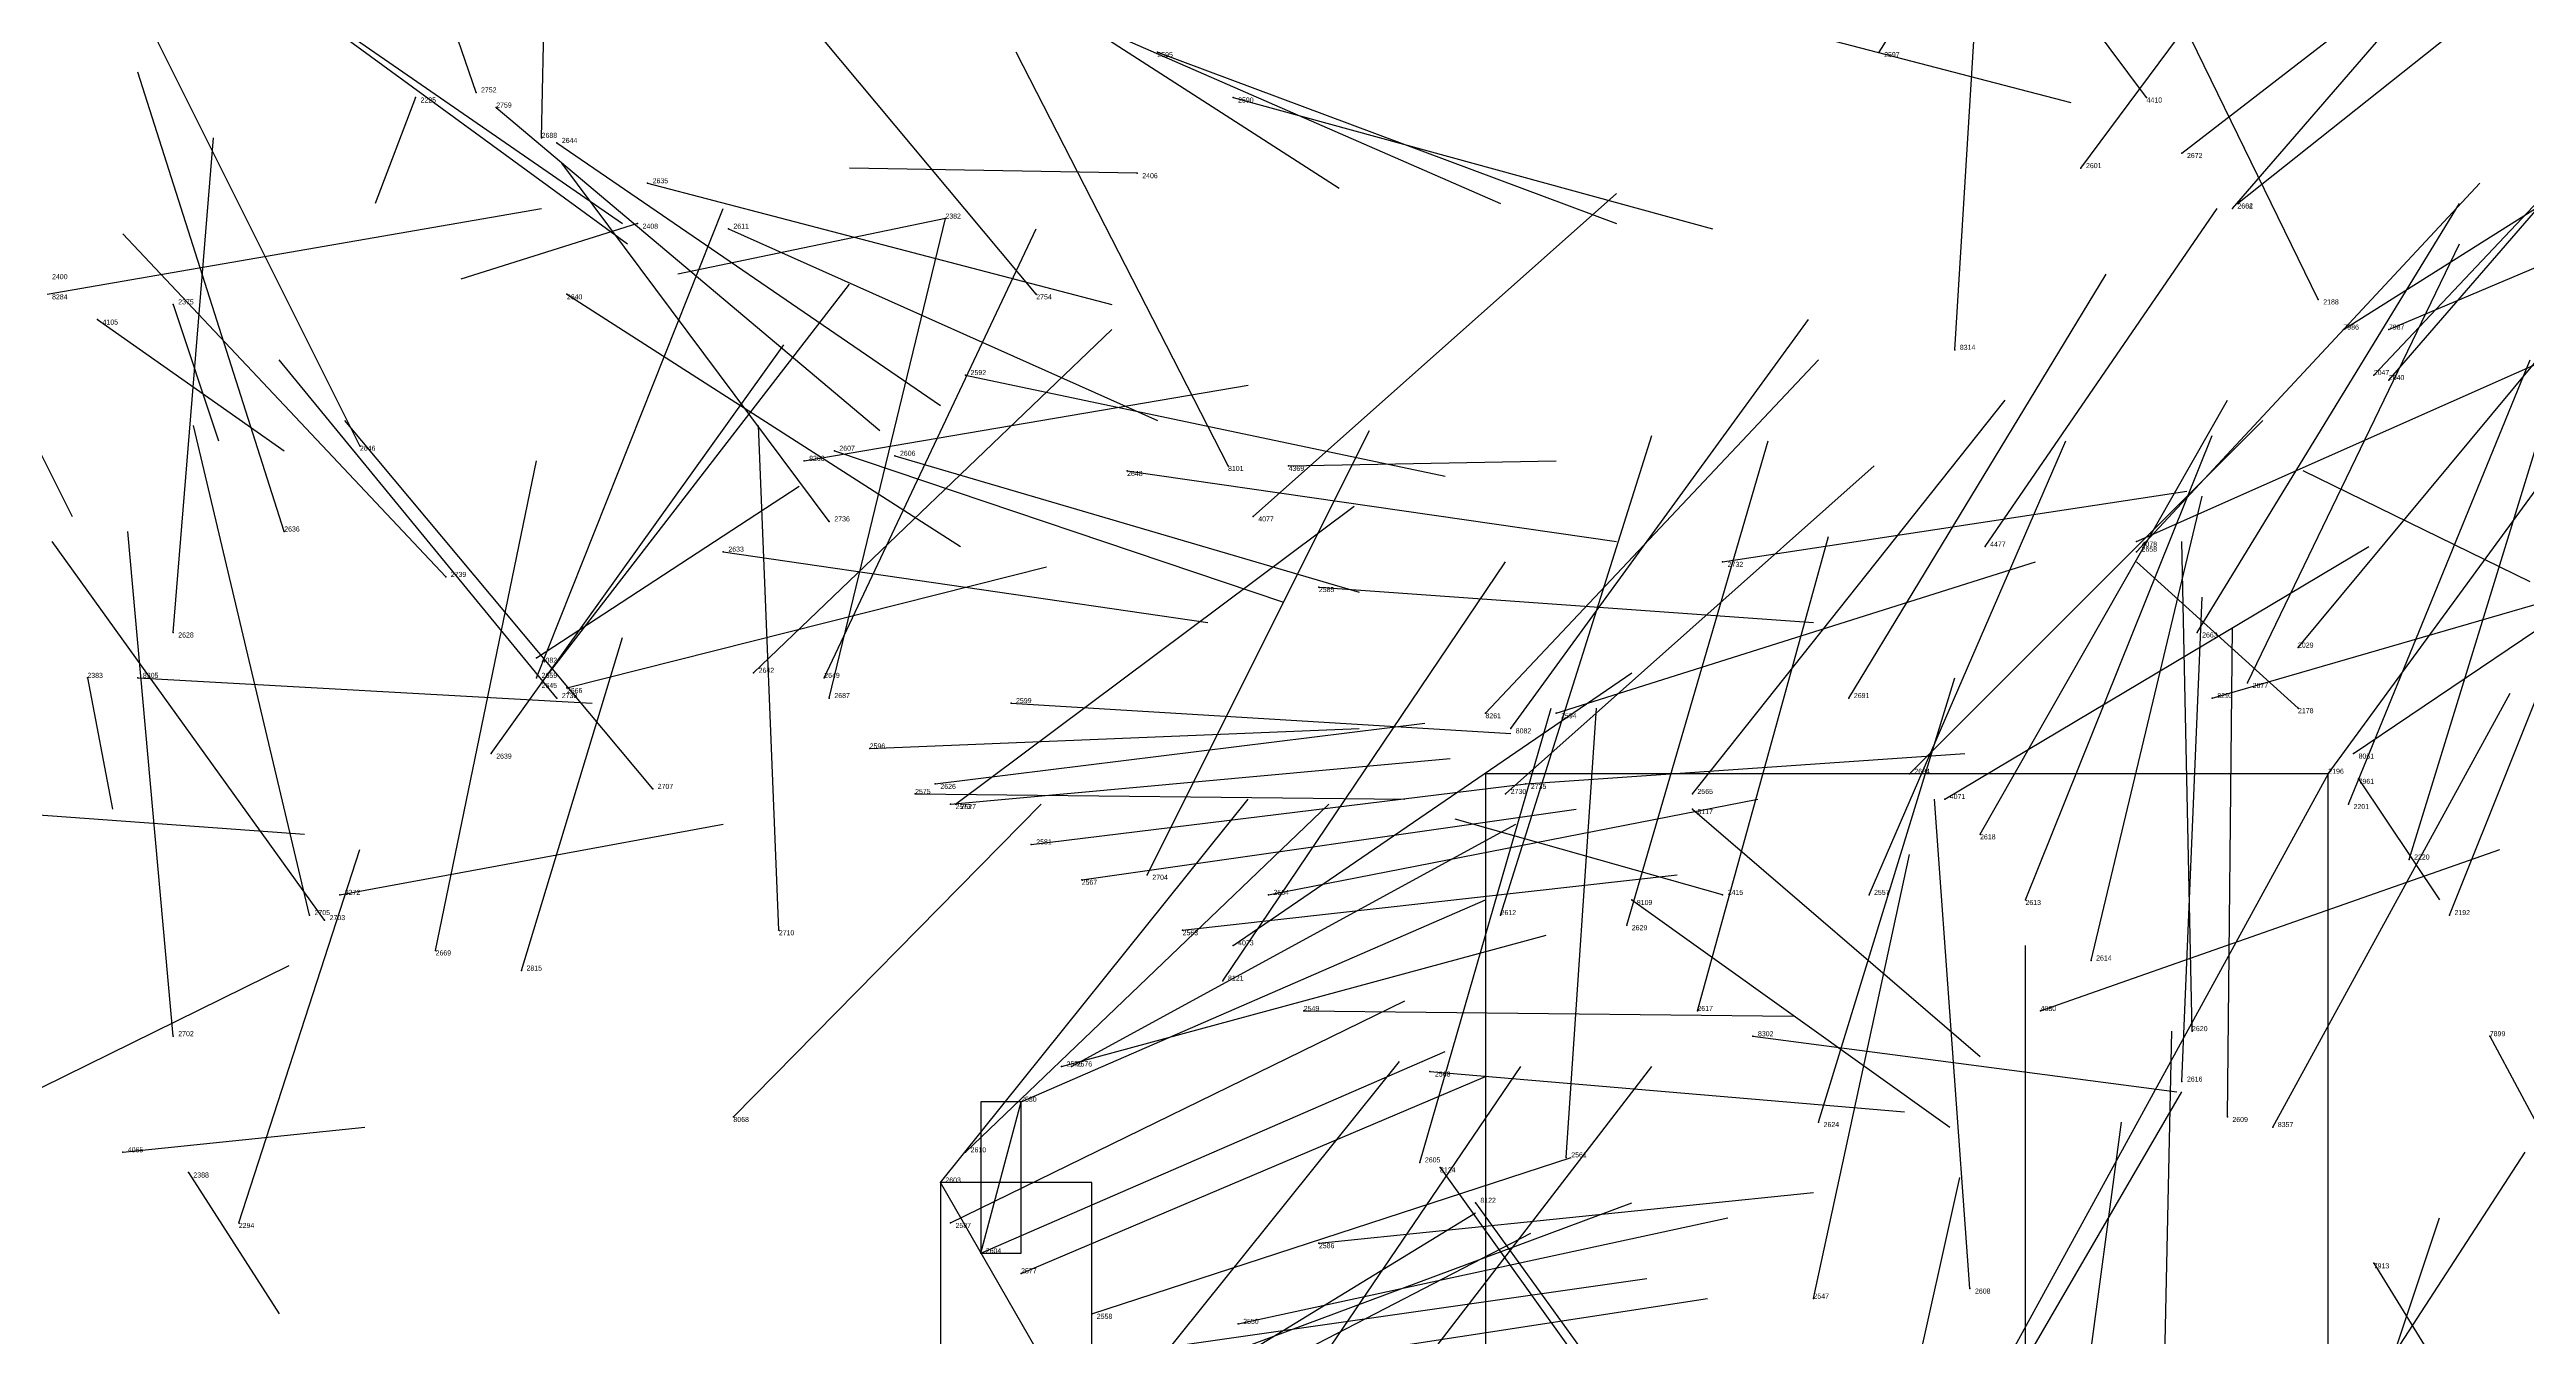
# Model space of a CAD drawing. Extents: x 59.1 to 70.8, y 600.3 to 605.1.
# Drawn here: x 67.4645 to 67.9553, y 603.3915 to 603.6465 of the extents above; entities that cross this region are included whole.
import ezdxf

# ---------------------------------------------------------------- set-up
doc = ezdxf.new("R2010")
doc.units = 0
for name, color, linetype in [('Clients', 3, 'CONTINUOUS'), ('Facilities', 3, 'CONTINUOUS'), ('Facilities_lines', 3, 'CONTINUOUS'), ('Min_max_boxes', 1, 'CONTINUOUS'), ('Normals', 1, 'CONTINUOUS'), ('Source_points', 5, 'CONTINUOUS'), ('Text', 3, 'CONTINUOUS')]:
    doc.layers.add(name, color=color, linetype=linetype)

msp = doc.modelspace()

# ---------------------------------------------------------------- linework, layer by layer
at = {"layer": 'Clients', "color": 5}
for p in [(67.657, 603.438, 450.865), (67.641, 603.422, 451.113)]:
    msp.add_point(p, dxfattribs=at)
at = {"layer": 'Facilities', "color": 3}
for p in [(67.684, 603.646, 450.888), (67.827, 603.646, 450.989), (67.537, 603.637, 448.45), (67.549, 603.638, 451.583), (67.699, 603.637, 450.816), (67.88, 603.637, 456.514), (67.553, 603.635, 451.886), (67.562, 603.629, 451.511), (67.565, 603.628, 451.135), (67.68, 603.622, 448.576), (67.867, 603.623, 450.921), (67.887, 603.626, 451.468), (67.583, 603.62, 451.064), (67.581, 603.612, 448.53), (67.642, 603.613, 448.453), (67.897, 603.615, 450.956), (67.898, 603.616, 451.4), (67.599, 603.611, 450.994), (67.567, 603.598, 451.146), (67.66, 603.598, 451.859), (67.474, 603.593, 455.632), (67.489, 603.596, 448.422), (67.914, 603.597, 452.483), (67.919, 603.591, 461.259), (67.928, 603.591, 461.484), (67.842, 603.587, 458.599), (67.646, 603.582, 450.851), (67.925, 603.582, 451.204), (67.928, 603.581, 451.141), (67.526, 603.568, 451.212), (67.614, 603.565, 461.401), (67.62, 603.567, 450.961), (67.632, 603.566, 450.924), (67.678, 603.563, 450.783), (67.698, 603.564, 459.097), (67.71, 603.564, 457.529), (67.619, 603.553, 451.863), (67.703, 603.554, 455.439), (67.511, 603.551, 451.216), (67.848, 603.548, 453.364), (67.878, 603.549, 455.362), (67.598, 603.547, 451.026), (67.796, 603.545, 451.639), (67.878, 603.547, 451.406), (67.543, 603.542, 451.965), (67.716, 603.54, 450.715), (67.489, 603.531, 451.345), (67.89, 603.531, 451.341), (67.561, 603.526, 455.498), (67.91, 603.528, 451.344), (67.472, 603.522, 448.405), (67.482, 603.522, 461.383), (67.561, 603.522, 451.261), (67.562, 603.521, 451.196), (67.567, 603.52, 451.157), (67.604, 603.523, 451.152), (67.618, 603.522, 451.22), (67.9, 603.521, 451.274), (67.565, 603.518, 451.897), (67.619, 603.518, 451.508), (67.655, 603.517, 450.849), (67.749, 603.515, 461.949), (67.763, 603.515, 450.646), (67.821, 603.518, 451.507), (67.893, 603.518, 461.257), (67.91, 603.516, 448.979), (67.754, 603.512, 462.578), (67.552, 603.507, 451.218), (67.627, 603.508, 450.931), (67.921, 603.507, 461.77), (67.584, 603.5, 451.829), (67.636, 603.499, 450.915), (67.64, 603.501, 451.008), (67.753, 603.499, 451.584), (67.757, 603.501, 451.644), (67.79, 603.499, 450.577), (67.833, 603.503, 451.441), (67.916, 603.503, 451.209), (67.922, 603.502, 458.487), (67.643, 603.497, 450.861), (67.644, 603.497, 451.086), (67.79, 603.496, 459.28), (67.84, 603.498, 455.329), (67.92, 603.497, 451.143), (67.847, 603.491, 451.377), (67.659, 603.489, 450.786), (67.932, 603.486, 451.078), (67.669, 603.482, 450.716), (67.682, 603.483, 451.594), (67.516, 603.475, 451.819), (67.522, 603.479, 461.445), (67.706, 603.479, 450.672), (67.752, 603.475, 451.364), (67.778, 603.478, 459.197), (67.796, 603.479, 448.913), (67.825, 603.479, 450.507), (67.856, 603.478, 451.311), (67.94, 603.475, 451.013), (67.519, 603.474, 451.883), (67.609, 603.472, 451.658), (67.689, 603.472, 450.641), (67.777, 603.473, 451.39), (67.541, 603.468, 451.563), (67.699, 603.469, 455.358), (67.869, 603.466, 451.243), (67.558, 603.464, 449.376), (67.697, 603.462, 462.567), (67.713, 603.456, 450.573), (67.791, 603.456, 451.324), (67.859, 603.456, 455.378), (67.489, 603.451, 451.84), (67.802, 603.451, 461.453), (67.889, 603.452, 451.213), (67.948, 603.451, 458.536), (67.665, 603.445, 450.926), (67.667, 603.445, 450.987), (67.738, 603.444, 450.502), (67.887, 603.442, 451.176), (67.6, 603.435, 458.493), (67.815, 603.434, 451.255), (67.896, 603.435, 451.114), (67.905, 603.433, 462.095), (67.479, 603.428, 455.478), (67.646, 603.428, 451.052), (67.736, 603.426, 451.202), (67.765, 603.427, 450.429), (67.492, 603.424, 448.326), (67.74, 603.425, 459.244), (67.747, 603.418, 459.26), (67.502, 603.414, 449.36), (67.643, 603.414, 450.958), (67.649, 603.408, 450.884), (67.716, 603.41, 450.553), (67.925, 603.406, 458.499), (67.657, 603.404, 450.81), (67.845, 603.401, 451.122), (67.671, 603.396, 450.739), (67.814, 603.399, 450.362), (67.7, 603.394, 450.617)]:
    msp.add_point(p, dxfattribs=at)
at = {"layer": 'Facilities_lines', "color": 3}
for p, q in [((67.916, 603.503, 451.209), (67.749, 603.198, 450.603)), ((67.649, 603.408, 450.884), (67.657, 603.438, 450.865)), ((67.671, 603.37, 450.993), (67.641, 603.422, 451.113))]:
    msp.add_line(p, q, dxfattribs=at)
at = {"layer": 'Min_max_boxes', "color": 1}
for p, q in [((67.916, 603.503, 450.603), (67.749, 603.503, 450.603)), ((67.749, 603.503, 450.603), (67.749, 603.198, 450.603)), ((67.916, 603.503, 451.209), (67.749, 603.503, 451.209)), ((67.749, 603.503, 451.209), (67.749, 603.198, 451.209)), ((67.749, 603.503, 450.603), (67.749, 603.503, 451.209)), ((67.916, 603.198, 450.603), (67.916, 603.503, 450.603)), ((67.916, 603.198, 451.209), (67.916, 603.503, 451.209)), ((67.916, 603.503, 450.603), (67.916, 603.503, 451.209)), ((67.657, 603.438, 450.865), (67.649, 603.438, 450.865)), ((67.649, 603.438, 450.865), (67.649, 603.408, 450.865)), ((67.657, 603.438, 450.884), (67.649, 603.438, 450.884)), ((67.649, 603.438, 450.884), (67.649, 603.408, 450.884)), ((67.649, 603.438, 450.865), (67.649, 603.438, 450.884)), ((67.657, 603.408, 450.865), (67.657, 603.438, 450.865)), ((67.657, 603.408, 450.884), (67.657, 603.438, 450.884)), ((67.657, 603.438, 450.865), (67.657, 603.438, 450.884)), ((67.671, 603.422, 450.993), (67.641, 603.422, 450.993)), ((67.641, 603.422, 450.993), (67.641, 603.37, 450.993)), ((67.671, 603.422, 451.113), (67.641, 603.422, 451.113)), ((67.641, 603.422, 451.113), (67.641, 603.37, 451.113)), ((67.641, 603.422, 450.993), (67.641, 603.422, 451.113)), ((67.671, 603.37, 450.993), (67.671, 603.422, 450.993)), ((67.671, 603.37, 451.113), (67.671, 603.422, 451.113)), ((67.671, 603.422, 450.993), (67.671, 603.422, 451.113)), ((67.649, 603.408, 450.865), (67.657, 603.408, 450.865)), ((67.649, 603.408, 450.884), (67.657, 603.408, 450.884)), ((67.649, 603.408, 450.865), (67.649, 603.408, 450.884)), ((67.657, 603.408, 450.865), (67.657, 603.408, 450.884))]:
    msp.add_line(p, q, dxfattribs=at)
at = {"layer": 'Normals', "color": 1}
for p, q in [((67.549, 603.638, 451.583), (67.517, 603.732, 451.598)), ((67.562, 603.629, 451.511), (67.564, 603.728, 451.497)), ((67.827, 603.646, 450.989), (67.875, 603.722, 450.945)), ((67.88, 603.637, 456.514), (67.824, 603.712, 456.55)), ((67.867, 603.623, 450.921), (67.921, 603.696, 450.88)), ((67.887, 603.626, 451.468), (67.966, 603.687, 451.473)), ((67.842, 603.587, 458.599), (67.848, 603.685, 458.582)), ((67.914, 603.597, 452.483), (67.873, 603.681, 452.447)), ((67.897, 603.615, 450.956), (67.955, 603.682, 450.91)), ((67.898, 603.616, 451.4), (67.976, 603.678, 451.409)), ((67.497, 603.668, 451.799), (67.578, 603.612, 451.784)), ((67.641, 603.67, 451.033), (67.72, 603.619, 451.068)), ((67.501, 603.665, 451.724), (67.579, 603.608, 451.697)), ((67.66, 603.598, 451.859), (67.604, 603.665, 451.811)), ((67.769, 603.661, 451.81), (67.865, 603.636, 451.796)), ((67.526, 603.568, 451.212), (67.484, 603.652, 451.179)), ((67.665, 603.654, 450.962), (67.752, 603.616, 450.994)), ((67.925, 603.582, 451.204), (67.993, 603.654, 451.19)), ((67.928, 603.581, 451.141), (67.992, 603.655, 451.118)), ((67.511, 603.551, 451.216), (67.482, 603.642, 451.185)), ((67.698, 603.564, 459.097), (67.656, 603.646, 459.135)), ((67.684, 603.646, 450.888), (67.775, 603.612, 450.913)), ((67.919, 603.591, 461.259), (68.003, 603.644, 461.255)), ((67.537, 603.637, 448.45), (67.529, 603.616, 448.547)), ((67.699, 603.637, 450.816), (67.794, 603.611, 450.834)), ((67.553, 603.635, 451.886), (67.629, 603.571, 451.899)), ((67.489, 603.531, 451.345), (67.497, 603.629, 451.325)), ((67.565, 603.628, 451.135), (67.641, 603.576, 451.174)), ((67.928, 603.591, 461.484), (68.02, 603.63, 461.474)), ((67.619, 603.553, 451.863), (67.566, 603.624, 451.817)), ((67.68, 603.622, 448.576), (67.623, 603.623, 448.658)), ((67.583, 603.62, 451.064), (67.675, 603.596, 451.094)), ((67.703, 603.554, 455.439), (67.775, 603.618, 455.465)), ((67.878, 603.547, 451.406), (67.946, 603.62, 451.408)), ((67.464, 603.598, 458.568), (67.562, 603.615, 458.554)), ((67.581, 603.612, 448.53), (67.546, 603.601, 448.623)), ((67.561, 603.522, 451.261), (67.598, 603.615, 451.26)), ((67.642, 603.613, 448.453), (67.589, 603.602, 448.537)), ((67.619, 603.518, 451.508), (67.642, 603.613, 451.485)), ((67.848, 603.548, 453.364), (67.894, 603.615, 453.305)), ((67.89, 603.531, 451.341), (67.942, 603.616, 451.334)), ((67.543, 603.542, 451.965), (67.479, 603.61, 451.93)), ((67.599, 603.611, 450.994), (67.684, 603.573, 451.03)), ((67.618, 603.522, 451.22), (67.66, 603.611, 451.202)), ((67.9, 603.521, 451.274), (67.942, 603.608, 451.251)), ((67.821, 603.518, 451.507), (67.872, 603.602, 451.491)), ((67.91, 603.528, 451.344), (67.974, 603.605, 451.338)), ((67.562, 603.521, 451.196), (67.623, 603.6, 451.193)), ((67.567, 603.598, 451.146), (67.645, 603.548, 451.183)), ((67.474, 603.593, 455.632), (67.511, 603.567, 455.721)), ((67.489, 603.596, 448.422), (67.498, 603.569, 448.518)), ((67.754, 603.512, 462.578), (67.813, 603.593, 462.574)), ((67.552, 603.507, 451.218), (67.61, 603.588, 451.22)), ((67.604, 603.523, 451.152), (67.675, 603.591, 451.136)), ((67.878, 603.549, 455.362), (67.968, 603.589, 455.377)), ((67.565, 603.518, 451.897), (67.51, 603.585, 451.847)), ((67.749, 603.515, 461.949), (67.815, 603.585, 461.922)), ((67.92, 603.497, 451.143), (67.956, 603.585, 451.112)), ((67.456, 603.58, 448.463), (67.469, 603.554, 448.559)), ((67.614, 603.565, 461.401), (67.702, 603.58, 461.356)), ((67.646, 603.582, 450.851), (67.741, 603.562, 450.874)), ((67.916, 603.503, 451.209), (67.973, 603.581, 451.183)), ((67.584, 603.5, 451.829), (67.523, 603.573, 451.8)), ((67.79, 603.499, 450.577), (67.852, 603.577, 450.573)), ((67.833, 603.503, 451.441), (67.903, 603.573, 451.455)), ((67.847, 603.491, 451.377), (67.896, 603.577, 451.364)), ((67.932, 603.486, 451.078), (67.96, 603.577, 451.047)), ((67.516, 603.475, 451.819), (67.493, 603.572, 451.813)), ((67.609, 603.472, 451.658), (67.605, 603.572, 451.654)), ((67.682, 603.483, 451.594), (67.726, 603.571, 451.612)), ((67.752, 603.475, 451.364), (67.782, 603.57, 451.351)), ((67.777, 603.473, 451.39), (67.805, 603.569, 451.381)), ((67.825, 603.479, 450.507), (67.864, 603.569, 450.489)), ((67.856, 603.478, 451.311), (67.893, 603.57, 451.295)), ((67.541, 603.468, 451.563), (67.561, 603.565, 451.574)), ((67.62, 603.567, 450.961), (67.709, 603.537, 450.995)), ((67.632, 603.566, 450.924), (67.724, 603.539, 450.952)), ((67.678, 603.563, 450.783), (67.775, 603.549, 450.802)), ((67.71, 603.564, 457.529), (67.763, 603.565, 457.614)), ((67.753, 603.499, 451.584), (67.826, 603.564, 451.604)), ((67.956, 603.541, 448.946), (67.911, 603.563, 449.032)), ((67.561, 603.526, 455.498), (67.613, 603.56, 455.577)), ((67.796, 603.545, 451.639), (67.888, 603.559, 451.676)), ((67.869, 603.466, 451.243), (67.891, 603.558, 451.21)), ((67.921, 603.507, 461.77), (68.001, 603.561, 461.743)), ((67.94, 603.475, 451.013), (67.974, 603.56, 450.972)), ((67.644, 603.497, 451.086), (67.723, 603.556, 451.068)), ((67.519, 603.474, 451.883), (67.465, 603.549, 451.845)), ((67.489, 603.451, 451.84), (67.48, 603.551, 451.841)), ((67.791, 603.456, 451.324), (67.817, 603.55, 451.302)), ((67.84, 603.498, 455.329), (67.924, 603.548, 455.352)), ((67.889, 603.452, 451.213), (67.887, 603.549, 451.191)), ((67.567, 603.52, 451.157), (67.662, 603.544, 451.179)), ((67.598, 603.547, 451.026), (67.694, 603.533, 451.052)), ((67.697, 603.462, 462.567), (67.753, 603.545, 462.565)), ((67.763, 603.515, 450.646), (67.858, 603.545, 450.659)), ((67.91, 603.516, 448.979), (67.878, 603.545, 449.069)), ((67.893, 603.518, 461.257), (67.986, 603.545, 461.231)), ((67.716, 603.54, 450.715), (67.814, 603.533, 450.734)), ((67.887, 603.442, 451.176), (67.891, 603.538, 451.149)), ((67.558, 603.464, 449.376), (67.578, 603.53, 449.448)), ((67.896, 603.435, 451.114), (67.897, 603.532, 451.089)), ((67.472, 603.522, 448.405), (67.477, 603.496, 448.501)), ((67.482, 603.522, 461.383), (67.572, 603.517, 461.34)), ((67.699, 603.469, 455.358), (67.778, 603.523, 455.385)), ((67.815, 603.434, 451.255), (67.842, 603.522, 451.217)), ((67.905, 603.433, 462.095), (67.952, 603.519, 462.077)), ((67.655, 603.517, 450.849), (67.754, 603.511, 450.863)), ((67.736, 603.426, 451.202), (67.762, 603.516, 451.168)), ((67.765, 603.427, 450.429), (67.771, 603.516, 450.383)), ((67.627, 603.508, 450.931), (67.724, 603.512, 450.953)), ((67.64, 603.501, 451.008), (67.737, 603.513, 451.029)), ((67.643, 603.497, 450.861), (67.742, 603.506, 450.871)), ((67.757, 603.501, 451.644), (67.844, 603.507, 451.692)), ((67.636, 603.499, 450.915), (67.733, 603.498, 450.937)), ((67.659, 603.489, 450.786), (67.757, 603.501, 450.8)), ((67.922, 603.502, 458.487), (67.938, 603.478, 458.583)), ((67.419, 603.498, 461.396), (67.515, 603.491, 461.367)), ((67.6, 603.435, 458.493), (67.661, 603.497, 458.444)), ((67.641, 603.422, 451.113), (67.702, 603.498, 451.093)), ((67.646, 603.428, 451.052), (67.718, 603.497, 451.044)), ((67.669, 603.482, 450.716), (67.767, 603.496, 450.733)), ((67.706, 603.479, 450.672), (67.803, 603.498, 450.688)), ((67.796, 603.479, 448.913), (67.743, 603.494, 448.997)), ((67.79, 603.496, 459.28), (67.847, 603.447, 459.214)), ((67.845, 603.401, 451.122), (67.838, 603.498, 451.099)), ((67.522, 603.479, 461.445), (67.598, 603.493, 461.382)), ((67.667, 603.445, 450.987), (67.755, 603.493, 450.983)), ((67.502, 603.414, 449.36), (67.526, 603.488, 449.423)), ((67.814, 603.399, 450.362), (67.833, 603.487, 450.318)), ((67.859, 603.456, 455.378), (67.95, 603.488, 455.406)), ((67.689, 603.472, 450.641), (67.787, 603.483, 450.658)), ((67.657, 603.438, 450.865), (67.749, 603.478, 450.869)), ((67.778, 603.478, 459.197), (67.841, 603.433, 459.134)), ((67.665, 603.445, 450.926), (67.761, 603.471, 450.936)), ((67.453, 603.436, 461.679), (67.512, 603.465, 461.603)), ((67.856, 603.375, 450.293), (67.856, 603.469, 450.259)), ((67.643, 603.414, 450.958), (67.733, 603.458, 450.961)), ((67.713, 603.456, 450.573), (67.81, 603.455, 450.596)), ((67.802, 603.451, 461.453), (67.886, 603.44, 461.4)), ((67.883, 603.359, 450.99), (67.885, 603.452, 450.953)), ((67.948, 603.451, 458.536), (67.971, 603.408, 458.623)), ((67.649, 603.408, 450.884), (67.741, 603.448, 450.888)), ((67.671, 603.37, 450.993), (67.732, 603.446, 450.972)), ((67.703, 603.367, 450.978), (67.756, 603.445, 450.946)), ((67.725, 603.371, 450.953), (67.782, 603.445, 450.918)), ((67.657, 603.404, 450.81), (67.749, 603.443, 450.817)), ((67.738, 603.444, 450.502), (67.832, 603.436, 450.535)), ((67.837, 603.354, 457.361), (67.887, 603.44, 457.366)), ((67.479, 603.428, 455.478), (67.527, 603.433, 455.566)), ((67.863, 603.344, 450.948), (67.875, 603.434, 450.907)), ((67.671, 603.396, 450.739), (67.766, 603.427, 450.748)), ((67.901, 603.345, 457.314), (67.955, 603.428, 457.328)), ((67.492, 603.424, 448.326), (67.51, 603.396, 448.42)), ((67.74, 603.425, 459.244), (67.783, 603.365, 459.177)), ((67.823, 603.333, 450.935), (67.843, 603.423, 450.897)), ((67.662, 603.364, 450.933), (67.747, 603.416, 450.927)), ((67.684, 603.383, 450.743), (67.778, 603.418, 450.748)), ((67.716, 603.41, 450.553), (67.814, 603.42, 450.572)), ((67.747, 603.418, 459.26), (67.789, 603.36, 459.191)), ((67.669, 603.366, 450.871), (67.758, 603.412, 450.871)), ((67.7, 603.394, 450.617), (67.797, 603.415, 450.625)), ((67.909, 603.328, 450.861), (67.938, 603.415, 450.822)), ((67.925, 603.406, 458.499), (67.946, 603.372, 458.591)), ((67.683, 603.389, 450.664), (67.781, 603.403, 450.677)), ((67.695, 603.384, 450.591), (67.793, 603.399, 450.602))]:
    msp.add_line(p, q, dxfattribs=at)
at = {"layer": 'Source_points', "color": 5}
for p in [(67.684, 603.646, 450.888), (67.827, 603.646, 450.989), (67.537, 603.637, 448.45), (67.549, 603.638, 451.583), (67.699, 603.637, 450.816), (67.88, 603.637, 456.514), (67.553, 603.635, 451.886), (67.562, 603.629, 451.511), (67.565, 603.628, 451.135), (67.68, 603.622, 448.576), (67.867, 603.623, 450.921), (67.887, 603.626, 451.468), (67.583, 603.62, 451.064), (67.581, 603.612, 448.53), (67.642, 603.613, 448.453), (67.897, 603.615, 450.956), (67.898, 603.616, 451.4), (67.599, 603.611, 450.994), (67.567, 603.598, 451.146), (67.66, 603.598, 451.859), (67.474, 603.593, 455.632), (67.489, 603.596, 448.422), (67.914, 603.597, 452.483), (67.919, 603.591, 461.259), (67.928, 603.591, 461.484), (67.842, 603.587, 458.599), (67.646, 603.582, 450.851), (67.925, 603.582, 451.204), (67.928, 603.581, 451.141), (67.526, 603.568, 451.212), (67.614, 603.565, 461.401), (67.62, 603.567, 450.961), (67.632, 603.566, 450.924), (67.678, 603.563, 450.783), (67.698, 603.564, 459.097), (67.71, 603.564, 457.529), (67.619, 603.553, 451.863), (67.703, 603.554, 455.439), (67.511, 603.551, 451.216), (67.848, 603.548, 453.364), (67.878, 603.549, 455.362), (67.598, 603.547, 451.026), (67.796, 603.545, 451.639), (67.878, 603.547, 451.406), (67.543, 603.542, 451.965), (67.716, 603.54, 450.715), (67.489, 603.531, 451.345), (67.89, 603.531, 451.341), (67.561, 603.526, 455.498), (67.91, 603.528, 451.344), (67.472, 603.522, 448.405), (67.482, 603.522, 461.383), (67.561, 603.522, 451.261), (67.562, 603.521, 451.196), (67.567, 603.52, 451.157), (67.604, 603.523, 451.152), (67.618, 603.522, 451.22), (67.9, 603.521, 451.274), (67.565, 603.518, 451.897), (67.619, 603.518, 451.508), (67.655, 603.517, 450.849), (67.749, 603.515, 461.949), (67.763, 603.515, 450.646), (67.821, 603.518, 451.507), (67.893, 603.518, 461.257), (67.91, 603.516, 448.979), (67.754, 603.512, 462.578), (67.552, 603.507, 451.218), (67.627, 603.508, 450.931), (67.921, 603.507, 461.77), (67.584, 603.5, 451.829), (67.636, 603.499, 450.915), (67.64, 603.501, 451.008), (67.753, 603.499, 451.584), (67.757, 603.501, 451.644), (67.79, 603.499, 450.577), (67.833, 603.503, 451.441), (67.916, 603.503, 451.209), (67.922, 603.502, 458.487), (67.643, 603.497, 450.861), (67.644, 603.497, 451.086), (67.79, 603.496, 459.28), (67.84, 603.498, 455.329), (67.92, 603.497, 451.143), (67.847, 603.491, 451.377), (67.659, 603.489, 450.786), (67.932, 603.486, 451.078), (67.669, 603.482, 450.716), (67.682, 603.483, 451.594), (67.516, 603.475, 451.819), (67.522, 603.479, 461.445), (67.706, 603.479, 450.672), (67.752, 603.475, 451.364), (67.778, 603.478, 459.197), (67.796, 603.479, 448.913), (67.825, 603.479, 450.507), (67.856, 603.478, 451.311), (67.94, 603.475, 451.013), (67.519, 603.474, 451.883), (67.609, 603.472, 451.658), (67.689, 603.472, 450.641), (67.777, 603.473, 451.39), (67.541, 603.468, 451.563), (67.699, 603.469, 455.358), (67.869, 603.466, 451.243), (67.558, 603.464, 449.376), (67.697, 603.462, 462.567), (67.713, 603.456, 450.573), (67.791, 603.456, 451.324), (67.859, 603.456, 455.378), (67.489, 603.451, 451.84), (67.802, 603.451, 461.453), (67.889, 603.452, 451.213), (67.948, 603.451, 458.536), (67.665, 603.445, 450.926), (67.667, 603.445, 450.987), (67.738, 603.444, 450.502), (67.887, 603.442, 451.176), (67.657, 603.438, 450.865), (67.6, 603.435, 458.493), (67.815, 603.434, 451.255), (67.896, 603.435, 451.114), (67.905, 603.433, 462.095), (67.479, 603.428, 455.478), (67.646, 603.428, 451.052), (67.736, 603.426, 451.202), (67.765, 603.427, 450.429), (67.492, 603.424, 448.326), (67.641, 603.422, 451.113), (67.74, 603.425, 459.244), (67.747, 603.418, 459.26), (67.502, 603.414, 449.36), (67.643, 603.414, 450.958), (67.649, 603.408, 450.884), (67.716, 603.41, 450.553), (67.925, 603.406, 458.499), (67.657, 603.404, 450.81), (67.845, 603.401, 451.122), (67.671, 603.396, 450.739), (67.814, 603.399, 450.362), (67.7, 603.394, 450.617)]:
    msp.add_point(p, dxfattribs=at)

# ---------------------------------------------------------------- texts
at = {"layer": 'Text', "color": 3}
for s, p in [('2595', (67.684, 603.645, 450.888)), ('2597', (67.828, 603.645, 450.989)), ('2225', (67.538, 603.636, 448.45)), ('2752', (67.55, 603.638, 451.583)), ('2590', (67.7, 603.636, 450.816)), ('4410', (67.88, 603.636, 456.514)), ('2759', (67.553, 603.635, 451.886)), ('2688', (67.562, 603.629, 451.511)), ('2644', (67.566, 603.628, 451.135)), ('2406', (67.681, 603.621, 448.576)), ('2601', (67.868, 603.623, 450.921)), ('2672', (67.888, 603.625, 451.468)), ('2635', (67.584, 603.62, 451.064)), ('2408', (67.582, 603.611, 448.53)), ('2611', (67.6, 603.611, 450.994)), ('2382', (67.642, 603.613, 448.453)), ('2602', (67.898, 603.615, 450.956)), ('2664', (67.898, 603.615, 451.4)), ('2400', (67.465, 603.601, 448.531)), ('8284', (67.465, 603.597, 458.568)), ('2640', (67.567, 603.597, 451.146)), ('2754', (67.66, 603.597, 451.859)), ('4105', (67.475, 603.592, 455.632)), ('2375', (67.49, 603.596, 448.422)), ('2188', (67.915, 603.596, 452.483)), ('8314', (67.843, 603.587, 458.599)), ('7986', (67.919, 603.591, 461.259)), ('7987', (67.928, 603.591, 461.484)), ('2592', (67.647, 603.582, 450.851)), ('2047', (67.925, 603.582, 451.204)), ('2040', (67.928, 603.581, 451.141)), ('2646', (67.526, 603.567, 451.212)), ('2607', (67.621, 603.567, 450.961)), ('8268', (67.615, 603.565, 461.401)), ('2606', (67.633, 603.566, 450.924)), ('2648', (67.678, 603.562, 450.783)), ('8101', (67.698, 603.563, 459.097)), ('4369', (67.71, 603.563, 457.529)), ('2736', (67.62, 603.553, 451.863)), ('4077', (67.704, 603.553, 455.439)), ('2636', (67.511, 603.551, 451.216)), ('2633', (67.599, 603.547, 451.026)), ('4477', (67.849, 603.548, 453.364)), ('4078', (67.879, 603.548, 455.362)), ('2658', (67.879, 603.547, 451.406)), ('2732', (67.797, 603.544, 451.639)), ('2739', (67.544, 603.542, 451.965)), ('2585', (67.716, 603.539, 450.715)), ('2628', (67.49, 603.53, 451.345)), ('2663', (67.891, 603.53, 451.341)), ('2029', (67.91, 603.528, 451.344)), ('4082', (67.562, 603.525, 455.498)), ('2642', (67.605, 603.523, 451.152)), ('2383', (67.472, 603.522, 448.405)), ('8305', (67.483, 603.522, 461.383)), ('2659', (67.562, 603.522, 451.261)), ('2645', (67.562, 603.52, 451.196)), ('2738', (67.566, 603.518, 451.897)), ('2666', (67.567, 603.519, 451.157)), ('2649', (67.618, 603.522, 451.22)), ('2687', (67.62, 603.518, 451.508)), ('2691', (67.822, 603.518, 451.507)), ('8293', (67.894, 603.518, 461.257)), ('2677', (67.901, 603.52, 451.274)), ('2599', (67.656, 603.517, 450.849)), ('8261', (67.749, 603.514, 461.949)), ('2594', (67.764, 603.514, 450.646)), ('2178', (67.91, 603.515, 448.979)), ('2596', (67.627, 603.508, 450.931)), ('8082', (67.755, 603.511, 462.578)), ('2639', (67.553, 603.506, 451.218)), ('2684', (67.834, 603.503, 451.441)), ('2196', (67.916, 603.503, 451.209)), ('8051', (67.922, 603.506, 461.77)), ('2707', (67.585, 603.5, 451.829)), ('2575', (67.636, 603.499, 450.915)), ('2626', (67.641, 603.5, 451.008)), ('2730', (67.754, 603.499, 451.584)), ('2735', (67.758, 603.5, 451.644)), ('2565', (67.791, 603.499, 450.577)), ('4071', (67.841, 603.498, 455.329)), ('7961', (67.922, 603.501, 458.487)), ('2573', (67.644, 603.496, 450.861)), ('2627', (67.645, 603.496, 451.086)), ('8117', (67.791, 603.495, 459.28)), ('2201', (67.921, 603.496, 451.143)), ('2581', (67.66, 603.489, 450.786)), ('2618', (67.847, 603.49, 451.377)), ('2220', (67.933, 603.486, 451.078)), ('8272', (67.523, 603.479, 461.445)), ('2567', (67.669, 603.481, 450.716)), ('2704', (67.683, 603.482, 451.594)), ('2564', (67.707, 603.479, 450.672)), ('2415', (67.797, 603.479, 448.913)), ('2557', (67.826, 603.479, 450.507)), ('2705', (67.517, 603.475, 451.819)), ('2703', (67.52, 603.474, 451.883)), ('2612', (67.752, 603.475, 451.364)), ('8109', (67.779, 603.477, 459.197)), ('2613', (67.856, 603.477, 451.311)), ('2192', (67.941, 603.475, 451.013)), ('2710', (67.609, 603.471, 451.658)), ('2563', (67.689, 603.471, 450.641)), ('4073', (67.7, 603.469, 455.358)), ('2629', (67.778, 603.472, 451.39)), ('2669', (67.541, 603.467, 451.563)), ('2815', (67.559, 603.464, 449.376)), ('2614', (67.87, 603.466, 451.243)), ('8121', (67.698, 603.462, 462.567)), ('2549', (67.713, 603.456, 450.573)), ('2617', (67.791, 603.456, 451.324)), ('4080', (67.859, 603.456, 455.378)), ('2702', (67.49, 603.451, 451.84)), ('8302', (67.803, 603.451, 461.453)), ('2620', (67.889, 603.452, 451.213)), ('7899', (67.948, 603.451, 458.536)), ('2578', (67.666, 603.445, 450.926)), ('2576', (67.668, 603.445, 450.987)), ('2568', (67.739, 603.443, 450.502)), ('2616', (67.888, 603.442, 451.176)), ('2580', (67.657, 603.438, 450.865)), ('8068', (67.6, 603.434, 458.493)), ('2624', (67.816, 603.433, 451.255)), ('2609', (67.897, 603.434, 451.114)), ('8357', (67.906, 603.433, 462.095)), ('4065', (67.48, 603.428, 455.478)), ('2610', (67.647, 603.428, 451.052)), ('2605', (67.737, 603.426, 451.202)), ('2561', (67.766, 603.427, 450.429)), ('2388', (67.493, 603.423, 448.326)), ('2603', (67.642, 603.422, 451.113)), ('8124', (67.74, 603.424, 459.244)), ('8122', (67.748, 603.418, 459.26)), ('2294', (67.502, 603.413, 449.36)), ('2587', (67.644, 603.413, 450.958)), ('2604', (67.65, 603.408, 450.884)), ('2586', (67.716, 603.409, 450.553)), ('7913', (67.925, 603.405, 458.499)), ('2577', (67.657, 603.404, 450.81)), ('2608', (67.846, 603.4, 451.122)), ('2558', (67.672, 603.395, 450.739)), ('2547', (67.814, 603.399, 450.362)), ('2550', (67.701, 603.394, 450.617))]:
    msp.add_text(s, height=0.001, dxfattribs=at).set_placement(p)

doc.saveas('drawing.dxf')
